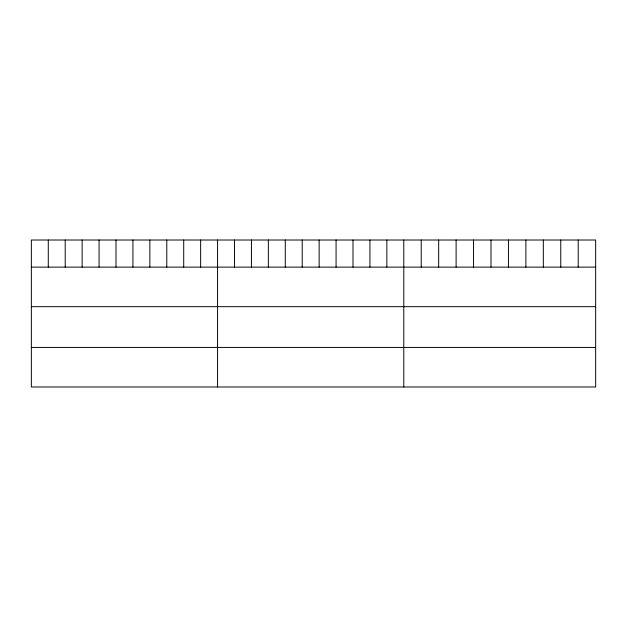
<?xml version="1.0" encoding="UTF-8"?>
<svg xmlns="http://www.w3.org/2000/svg" width="627" height="627" viewBox="0 0 627 627"><rect width="100%" height="100%" fill="white"/><g stroke="black" fill="none" stroke-linecap="round" stroke-linejoin="round"><path stroke-width="0.94" d="M595.65 267.126L595.65 386.984L31.35 386.984L31.35 240.016L595.65 240.016L595.65 267.126L31.35 267.126M31.35 306.674L595.65 306.674M31.35 347.429L595.65 347.429M578.212 240.016L578.212 267.126M560.765 240.016L560.765 267.126M543.327 240.016L543.327 267.126M525.881 240.016L525.881 267.126M508.442 240.016L508.442 267.126M490.996 240.016L490.996 267.126M473.557 240.016L473.557 267.126M456.111 240.016L456.111 267.126M438.673 240.016L438.673 267.126M421.226 240.016L421.226 267.126M403.788 240.016L403.788 386.984M386.859 240.016L386.859 267.126M369.93 240.016L369.93 267.126M353.001 240.016L353.001 267.126M336.072 240.016L336.072 267.126M319.143 240.016L319.143 267.126M302.214 240.016L302.214 267.126M285.285 240.016L285.285 267.126M268.356 240.016L268.356 267.126M251.427 240.016L251.427 267.126M234.498 240.016L234.498 267.126M217.569 240.016L217.569 386.984M200.64 240.016L200.64 267.126M183.711 240.016L183.711 267.126M166.782 240.016L166.782 267.126M149.853 240.016L149.853 267.126M132.924 240.016L132.924 267.126M115.995 240.016L115.995 267.126M99.066 240.016L99.066 267.126M82.137 240.016L82.137 267.126M65.208 240.016L65.208 267.126M48.279 240.016L48.279 267.126"/></g></svg>
